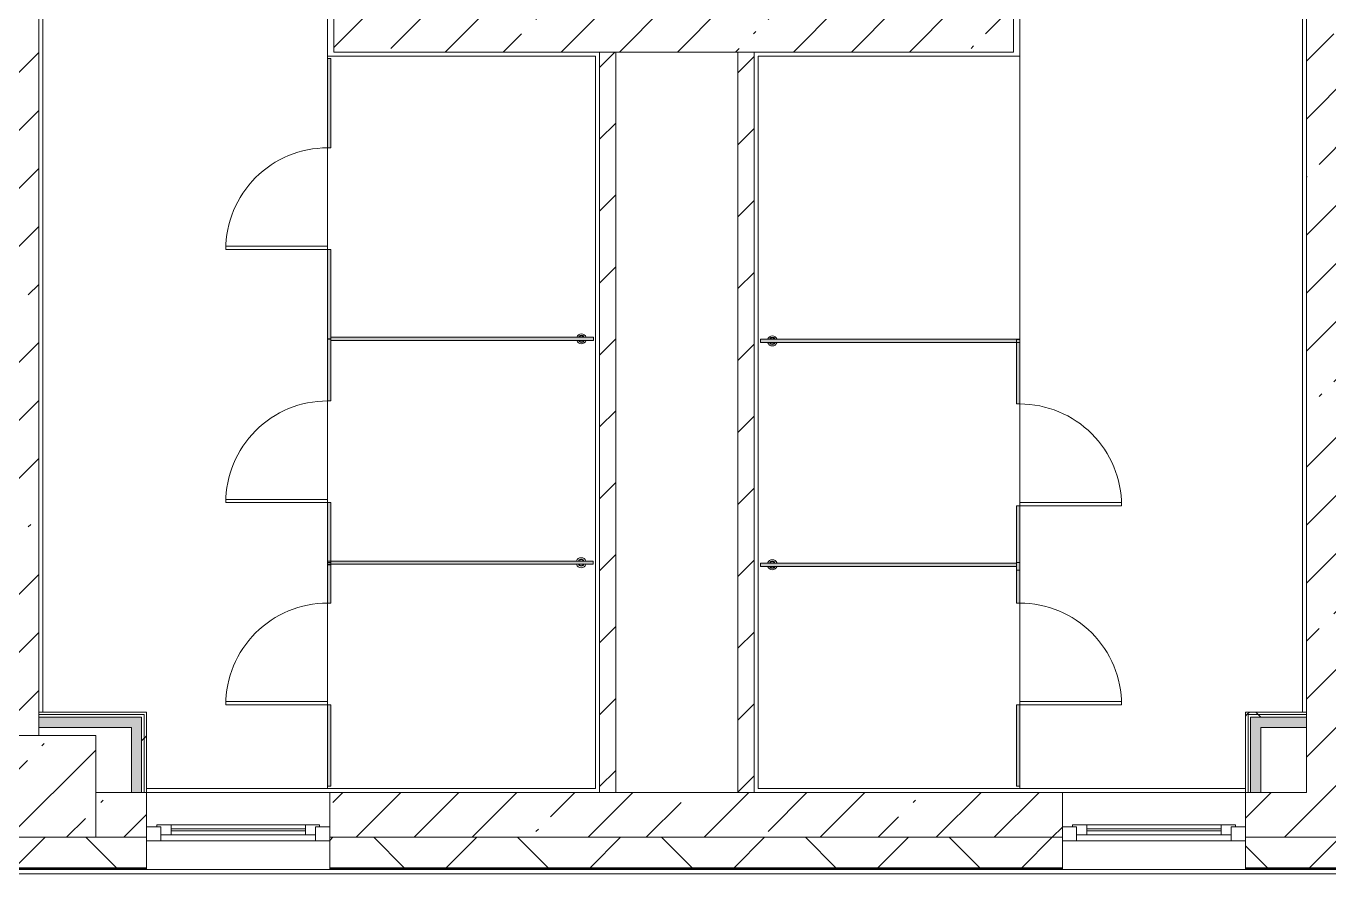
# Model space of a CAD drawing. Header units: millimetres. Extents: x 81459 to 274965, y -8553 to 29000.
# Drawn here: x 213327 to 219729, y -280 to 3888 of the extents above; entities that cross this region are included whole.
import ezdxf

# ---------------------------------------------------------------- set-up
doc = ezdxf.new("R2010")
doc.units = ezdxf.units.MM
for name, color, linetype, lineweight in [('A-DOOR-8', 7, 'Continuous', 5), ('A-GENM', 7, 'Continuous', 5), ('A-GLAZ-3', 7, 'Continuous', 5), ('A-WALL', 7, 'Continuous', 9), ('A-WALL-4', 7, 'Continuous', 5), ('I-WALL-3', 7, 'Continuous', 5), ('S-COLS-1', 7, 'Continuous', 5)]:
    doc.layers.add(name, color=color, linetype=linetype, lineweight=lineweight)
for name, color, linetype, lineweight, true_color in [('A-FLOR-2', 7, 'Continuous', 5, 0xaaaaaa), ('A-GENM-2', 7, 'Continuous', 5, 0xe2ddcd), ('I-WALL-1', 7, 'Continuous', 5, 0xe7e7e7), ('I-WALL-2', 7, 'Continuous', 9, 0xe7e7e7)]:
    doc.layers.add(name, color=color, linetype=linetype, lineweight=lineweight, true_color=true_color)
pattern_1 = [(45, (147759.1, 0), (-285.1231, 285.1231), []), (45, (148044.2, 0), (-285.1231, 285.1231), [504.031, -100.806, 16.764, -84.042])]
pattern_2 = [(45, (147759.1, 0), (-176.7767, 176.7767), [])]
pattern_3 = [(45, (147759.1, 0), (-530.33, 530.33), []), (135, (147759.1, 0), (-530.33, -530.33), [])]

# ---------------------------------------------------------------- blocks, each defined once
blk = doc.blocks.new('BSC_Колонна _Прямоугольная - 500х500-V24-1_7_3_птичка')
at = {"layer": 'S-COLS-1'}
h = blk.add_hatch(dxfattribs=at)
h.set_pattern_fill('FP_47', color=256, style=0, pattern_type=2)
h.set_pattern_definition([(45, (-65660, -150), (-285.1231, 285.1231), []), (45, (-65374.88, -150), (-285.1231, 285.1231), [504.031, -100.806, 16.764, -84.042])])
h.paths.add_polyline_path([(209, -250), (250, -250), (250, 250), (-250, 250), (-250, -250)])
for p, q in [((250, 250), (-250, 250)), ((-250, 250), (-250, -250)), ((250, -250), (250, 250)), ((-250, -250), (250, -250))]:
    blk.add_line(p, q, dxfattribs=at)
blk = doc.blocks.new('120_Окно_СКБ_1Ст - 120_Окно_СКБ_1Ст 900х2500_h_-20664874-1_7_3_птичка')
at = {"layer": 'A-GLAZ-3'}
for p, q in [((-450, -127), (-450, -57)), ((-450, -57), (-380, -57)), ((450, -57), (-450, -57)), ((-380, -57), (-380, -127)), ((380, -127), (380, -57)), ((380, -57), (450, -57)), ((450, -57), (450, -127)), ((-380, -127), (-450, -127)), ((-450, -127), (-400, -127)), ((-380, -127), (-400, -127)), ((-400, -127), (-400, -137)), ((380, -87), (-380, -87)), ((-380, -87), (-380, -127)), ((-330, -137), (-330, -87)), ((-330, -107), (330, -107)), ((330, -117), (-330, -117)), ((330, -137), (330, -87)), ((380, -127), (380, -87)), ((450, -127), (380, -127)), ((400, -127), (380, -127)), ((400, -127), (450, -127)), ((400, -137), (400, -127)), ((-400, -137), (400, -137)), ((400, -137), (-400, -137))]:
    blk.add_line(p, q, dxfattribs=at)
blk = doc.blocks.new('131_Сантехническая перегородка_Дверь_ поз_4 - СД-1-30830986-1_7_3_птичка')
at = {"layer": 'A-GENM-2'}
for points in [[(-190, -8), (250, -8), (250, 8), (-190, 8)], [(750, -8), (1190, -8), (1190, 8), (750, 8)]]:
    blk.add_hatch(color=256, dxfattribs=at).paths.add_polyline_path(points)
at = {"layer": 'A-DOOR-8'}
for p, q in [((266, 508), (250, 508)), ((250, 8), (250, 508)), ((266, 8), (266, 508)), ((266, 8), (250, 8))]:
    blk.add_line(p, q, dxfattribs=at)
blk.add_arc((250, 8), 500, 360, 90, dxfattribs=at)
at = {"layer": 'A-GENM'}
for p, q in [((250, 8), (-190, 8)), ((-190, 8), (-190, -8)), ((250, -8), (250, 8)), ((1190, 8), (750, 8)), ((750, 8), (750, -8)), ((1190, -8), (1190, 8)), ((-190, -8), (250, -8)), ((750, -8), (1190, -8))]:
    blk.add_line(p, q, dxfattribs=at)
blk = doc.blocks.new('131_Сантехническая перегородка_Дверь - СД-1-29846662-1_7_3_птичка')
at = {"layer": 'A-GENM-2'}
for points in [[(0, 8), (0, -8), (317.3, -8), (317.3, 8), (197.1, 8)], [(817.3, -7.8), (817.3, -8), (1119.2, -7.8), (1119.2, 8), (817.3, 8)]]:
    blk.add_hatch(color=256, dxfattribs=at).paths.add_polyline_path(points)
at = {"layer": 'A-DOOR-8'}
for p, q in [((333.3, -8), (317.3, -8)), ((317.3, -8), (317.3, -508)), ((333.3, -8), (333.3, -508)), ((333.3, -508), (317.3, -508))]:
    blk.add_line(p, q, dxfattribs=at)
blk.add_arc((317.3, -8), 500, 270, 0, dxfattribs=at)
at = {"layer": 'A-GENM'}
for p, q in [((317.3, 8), (0, 8)), ((0, 8), (0, -8)), ((317.3, -8), (317.3, 8)), ((1134.7, 8), (817.3, 8)), ((817.3, 8), (817.3, -8)), ((1134.7, -8), (1134.7, 8)), ((0, -8), (317.3, -8)), ((817.3, -8), (1134.7, -8))]:
    blk.add_line(p, q, dxfattribs=at)
blk = doc.blocks.new('131_Сантехническая перегородка - СП-4-30850764-1_7_3_птичка')
at = {"layer": 'A-GENM-2'}
blk.add_hatch(color=256, dxfattribs=at).paths.add_polyline_path([(55.2, -8), (1330, -8), (1330, 8), (55.2, 8)])
at = {"layer": 'A-GENM'}
for p, q in [((1330, 8), (55.2, 8)), ((55.2, 8), (55.2, -8)), ((1330, -8), (1330, 8)), ((55.2, -8), (1330, -8))]:
    blk.add_line(p, q, dxfattribs=at)
at = {"layer": 'A-GENM', "flags": 128}
for points in [[(126.7, 8), (126.3, 8.5), (126, 9), (125.6, 9.5), (125.2, 9.9), (124.8, 10.4), (124.4, 10.8), (123.9, 11.2), (123.5, 11.6), (123, 12), (122.5, 12.3), (122, 12.7), (121.5, 13), (121, 13.3), (120.5, 13.6), (119.9, 13.8), (119.4, 14), (118.8, 14.3), (118.2, 14.4), (117.6, 14.6), (117, 14.7), (116.5, 14.9), (115.9, 14.9), (115.3, 15), (114.7, 15.1), (114.1, 15.1), (113.5, 15.1), (112.8, 15), (112.2, 15), (111.7, 14.9), (111.1, 14.8), (110.5, 14.7), (109.9, 14.5), (109.3, 14.4), (108.7, 14.2), (108.2, 13.9), (107.6, 13.7), (107.1, 13.4), (106.5, 13.2), (106, 12.9), (105.5, 12.5), (105, 12.2), (104.5, 11.8), (104.1, 11.4), (103.6, 11), (103.2, 10.6), (102.8, 10.2), (102.4, 9.7), (102, 9.3), (101.6, 8.8), (101.3, 8.3), (101.1, 8)], [(101.1, -8), (101.4, -8.5), (101.8, -9), (102.2, -9.5), (102.6, -9.9), (103, -10.4), (103.4, -10.8), (103.8, -11.2), (104.3, -11.6), (104.7, -12), (105.2, -12.3), (105.7, -12.7), (106.2, -13), (106.8, -13.3), (107.3, -13.6), (107.9, -13.8), (108.4, -14), (109, -14.3), (109.6, -14.4), (110.1, -14.6), (110.7, -14.7), (111.3, -14.9), (111.9, -14.9), (112.5, -15), (113.1, -15.1), (113.7, -15.1), (114.3, -15.1), (114.9, -15), (115.5, -15), (116.1, -14.9), (116.7, -14.8), (117.3, -14.7), (117.9, -14.5), (118.5, -14.4), (119, -14.2), (119.6, -13.9), (120.2, -13.7), (120.7, -13.4), (121.2, -13.2), (121.7, -12.9), (122.3, -12.5), (122.7, -12.2), (123.2, -11.8), (123.7, -11.4), (124.1, -11), (124.6, -10.6), (125, -10.2), (125.4, -9.7), (125.8, -9.3), (126.1, -8.8), (126.5, -8.3), (126.7, -8)]]:
    blk.add_lwpolyline(points, dxfattribs=at)
at = {"layer": 'A-GENM'}
for radius, start, end in [(24.6, 19.91127, 160.08873), (17.6, 45, 135), (17.6, 45, 135), (15.1, 45, 135), (24.6, 199.91127, 340.08873), (17.6, 225, 315), (17.6, 225, 315), (15.1, 225, 315)]:
    blk.add_arc((113.9, 0), radius, start, end, dxfattribs=at)
blk = doc.blocks.new('131_Сантехническая перегородка - СП-4-30850728-1_7_3_птичка')
at = {"layer": 'A-GENM-2'}
blk.add_hatch(color=256, dxfattribs=at).paths.add_polyline_path([(482.2, -8), (1330, -8), (1330, 8), (71.3, 8), (71.3, -8)])
at = {"layer": 'A-GENM'}
for p, q in [((1330, 8), (71.3, 8)), ((71.3, 8), (71.3, -8)), ((1330, -8), (1330, 8)), ((71.3, -8), (1330, -8))]:
    blk.add_line(p, q, dxfattribs=at)
at = {"layer": 'A-GENM', "flags": 128}
for points in [[(142.8, 8), (142.5, 8.5), (142.1, 9), (141.8, 9.5), (141.4, 9.9), (141, 10.4), (140.5, 10.8), (140.1, 11.2), (139.6, 11.6), (139.2, 12), (138.7, 12.3), (138.2, 12.7), (137.7, 13), (137.1, 13.3), (136.6, 13.6), (136.1, 13.8), (135.5, 14), (134.9, 14.3), (134.4, 14.4), (133.8, 14.6), (133.2, 14.7), (132.6, 14.9), (132, 14.9), (131.4, 15), (130.8, 15.1), (130.2, 15.1), (129.6, 15.1), (129, 15), (128.4, 15), (127.8, 14.9), (127.2, 14.8), (126.6, 14.7), (126, 14.5), (125.4, 14.4), (124.9, 14.2), (124.3, 13.9), (123.8, 13.7), (123.2, 13.4), (122.7, 13.2), (122.2, 12.9), (121.7, 12.5), (121.2, 12.2), (120.7, 11.8), (120.2, 11.4), (119.8, 11), (119.3, 10.6), (118.9, 10.2), (118.5, 9.7), (118.1, 9.3), (117.8, 8.8), (117.4, 8.3), (117.3, 8)], [(117.3, -8), (117.6, -8.5), (117.9, -9), (118.3, -9.5), (118.7, -9.9), (119.1, -10.4), (119.5, -10.8), (120, -11.2), (120.4, -11.6), (120.9, -12), (121.4, -12.3), (121.9, -12.7), (122.4, -13), (122.9, -13.3), (123.5, -13.6), (124, -13.8), (124.6, -14), (125.1, -14.3), (125.7, -14.4), (126.3, -14.6), (126.9, -14.7), (127.5, -14.9), (128.1, -14.9), (128.7, -15), (129.3, -15.1), (129.9, -15.1), (130.5, -15.1), (131.1, -15), (131.7, -15), (132.3, -14.9), (132.9, -14.8), (133.4, -14.7), (134, -14.5), (134.6, -14.4), (135.2, -14.2), (135.7, -13.9), (136.3, -13.7), (136.8, -13.4), (137.4, -13.2), (137.9, -12.9), (138.4, -12.5), (138.9, -12.2), (139.4, -11.8), (139.8, -11.4), (140.3, -11), (140.7, -10.6), (141.1, -10.2), (141.5, -9.7), (141.9, -9.3), (142.3, -8.8), (142.6, -8.3), (142.8, -8)]]:
    blk.add_lwpolyline(points, dxfattribs=at)
at = {"layer": 'A-GENM'}
for radius, start, end in [(24.6, 19.91127, 160.08873), (17.6, 45, 135), (17.6, 45, 135), (15.1, 45, 135), (24.6, 199.91127, 340.08873), (17.6, 225, 315), (17.6, 225, 315), (15.1, 225, 315)]:
    blk.add_arc((130, 0), radius, start, end, dxfattribs=at)
blk = doc.blocks.new('131_Сантехническая перегородка_Дверь - СД-1-30819167-1_7_3_птичка')
at = {"layer": 'A-GENM-2'}
for points in [[(0, 8), (2, 7.5), (18, 7.5), (18, -8), (305.2, -8), (305.2, 8)], [(805.2, -8), (1109, -8), (1109, 8), (805.2, 8)]]:
    blk.add_hatch(color=256, dxfattribs=at).paths.add_polyline_path(points)
at = {"layer": 'A-DOOR-8'}
for p, q in [((321.2, 508), (305.2, 508)), ((305.2, 8), (305.2, 508)), ((321.2, 8), (321.2, 508)), ((321.2, 8), (305.2, 8))]:
    blk.add_line(p, q, dxfattribs=at)
blk.add_arc((305.2, 8), 500, 360, 90, dxfattribs=at)
at = {"layer": 'A-GENM'}
for p, q in [((305.2, 8), (0, 8)), ((0, 8), (0, -8)), ((305.2, -8), (305.2, 8)), ((1110.4, 8), (805.2, 8)), ((805.2, 8), (805.2, -8)), ((1110.4, -8), (1110.4, 8)), ((0, -8), (305.2, -8)), ((805.2, -8), (1110.4, -8))]:
    blk.add_line(p, q, dxfattribs=at)
blk = doc.blocks.new('131_Сантехническая перегородка - СП-4-30819166-1_7_3_птичка')
at = {"layer": 'A-GENM-2'}
blk.add_hatch(color=256, dxfattribs=at).paths.add_polyline_path([(760.3, 8), (39.9, 8), (39.9, -8), (1330, -8), (1330, 8)])
at = {"layer": 'A-GENM'}
for p, q in [((1330, 8), (39.9, 8)), ((39.9, 8), (39.9, -8)), ((1330, -8), (1330, 8)), ((39.9, -8), (1330, -8))]:
    blk.add_line(p, q, dxfattribs=at)
at = {"layer": 'A-GENM', "flags": 128}
for points in [[(111.4, 8), (111, 8.5), (110.7, 9), (110.3, 9.5), (109.9, 9.9), (109.5, 10.4), (109.1, 10.8), (108.6, 11.2), (108.2, 11.6), (107.7, 12), (107.2, 12.3), (106.7, 12.7), (106.2, 13), (105.7, 13.3), (105.2, 13.6), (104.6, 13.8), (104, 14), (103.5, 14.3), (102.9, 14.4), (102.3, 14.6), (101.7, 14.7), (101.1, 14.9), (100.6, 14.9), (100, 15), (99.4, 15.1), (98.7, 15.1), (98.1, 15.1), (97.5, 15), (96.9, 15), (96.3, 14.9), (95.8, 14.8), (95.2, 14.7), (94.6, 14.5), (94, 14.4), (93.4, 14.2), (92.9, 13.9), (92.3, 13.7), (91.8, 13.4), (91.2, 13.2), (90.7, 12.9), (90.2, 12.5), (89.7, 12.2), (89.2, 11.8), (88.8, 11.4), (88.3, 11), (87.9, 10.6), (87.5, 10.2), (87.1, 9.7), (86.7, 9.3), (86.3, 8.8), (86, 8.3), (85.8, 8)], [(85.8, -8), (86.1, -8.5), (86.5, -9), (86.9, -9.5), (87.2, -9.9), (87.6, -10.4), (88.1, -10.8), (88.5, -11.2), (89, -11.6), (89.4, -12), (89.9, -12.3), (90.4, -12.7), (90.9, -13), (91.5, -13.3), (92, -13.6), (92.6, -13.8), (93.1, -14), (93.7, -14.3), (94.3, -14.4), (94.8, -14.6), (95.4, -14.7), (96, -14.9), (96.6, -14.9), (97.2, -15), (97.8, -15.1), (98.4, -15.1), (99, -15.1), (99.6, -15), (100.2, -15), (100.8, -14.9), (101.4, -14.8), (102, -14.7), (102.6, -14.5), (103.2, -14.4), (103.7, -14.2), (104.3, -13.9), (104.8, -13.7), (105.4, -13.4), (105.9, -13.2), (106.4, -12.9), (106.9, -12.5), (107.4, -12.2), (107.9, -11.8), (108.4, -11.4), (108.8, -11), (109.3, -10.6), (109.7, -10.2), (110.1, -9.7), (110.5, -9.3), (110.8, -8.8), (111.2, -8.3), (111.4, -8)]]:
    blk.add_lwpolyline(points, dxfattribs=at)
at = {"layer": 'A-GENM'}
for radius, start, end in [(24.6, 19.91127, 160.08873), (17.6, 45, 135), (17.6, 45, 135), (15.1, 45, 135), (24.6, 199.91127, 340.08873), (17.6, 225, 315), (17.6, 225, 315), (15.1, 225, 315)]:
    blk.add_arc((98.6, 0), radius, start, end, dxfattribs=at)
blk = doc.blocks.new('131_Сантехническая перегородка - СП-4-29831414-1_7_3_птичка')
at = {"layer": 'A-GENM-2'}
blk.add_hatch(color=256, dxfattribs=at).paths.add_polyline_path([(651.6, 8), (25.5, 8), (25.5, -8), (1330, -8), (1330, 8)])
at = {"layer": 'A-GENM'}
for p, q in [((1330, 8), (25.5, 8)), ((25.5, 8), (25.5, -8)), ((1330, -8), (1330, 8)), ((25.5, -8), (1330, -8))]:
    blk.add_line(p, q, dxfattribs=at)
at = {"layer": 'A-GENM', "flags": 128}
for points in [[(97, 8), (96.7, 8.5), (96.3, 9), (95.9, 9.5), (95.5, 9.9), (95.1, 10.4), (94.7, 10.8), (94.3, 11.2), (93.8, 11.6), (93.3, 12), (92.9, 12.3), (92.4, 12.7), (91.8, 13), (91.3, 13.3), (90.8, 13.6), (90.2, 13.8), (89.7, 14), (89.1, 14.3), (88.5, 14.4), (88, 14.6), (87.4, 14.7), (86.8, 14.9), (86.2, 14.9), (85.6, 15), (85, 15.1), (84.4, 15.1), (83.8, 15.1), (83.2, 15), (82.6, 15), (82, 14.9), (81.4, 14.8), (80.8, 14.7), (80.2, 14.5), (79.6, 14.4), (79.1, 14.2), (78.5, 13.9), (77.9, 13.7), (77.4, 13.4), (76.9, 13.2), (76.4, 12.9), (75.8, 12.5), (75.3, 12.2), (74.9, 11.8), (74.4, 11.4), (74, 11), (73.5, 10.6), (73.1, 10.2), (72.7, 9.7), (72.3, 9.3), (72, 8.8), (71.6, 8.3), (71.4, 8)], [(71.4, -8), (71.8, -8.5), (72.1, -9), (72.5, -9.5), (72.9, -9.9), (73.3, -10.4), (73.7, -10.8), (74.1, -11.2), (74.6, -11.6), (75.1, -12), (75.6, -12.3), (76.1, -12.7), (76.6, -13), (77.1, -13.3), (77.6, -13.6), (78.2, -13.8), (78.7, -14), (79.3, -14.3), (79.9, -14.4), (80.5, -14.6), (81.1, -14.7), (81.6, -14.9), (82.2, -14.9), (82.8, -15), (83.4, -15.1), (84, -15.1), (84.6, -15.1), (85.2, -15), (85.8, -15), (86.4, -14.9), (87, -14.8), (87.6, -14.7), (88.2, -14.5), (88.8, -14.4), (89.4, -14.2), (89.9, -13.9), (90.5, -13.7), (91, -13.4), (91.6, -13.2), (92.1, -12.9), (92.6, -12.5), (93.1, -12.2), (93.6, -11.8), (94, -11.4), (94.5, -11), (94.9, -10.6), (95.3, -10.2), (95.7, -9.7), (96.1, -9.3), (96.5, -8.8), (96.8, -8.3), (97, -8)]]:
    blk.add_lwpolyline(points, dxfattribs=at)
at = {"layer": 'A-GENM'}
for radius, start, end in [(24.6, 19.91127, 160.08873), (17.6, 45, 135), (17.6, 45, 135), (15.1, 45, 135), (24.6, 199.91127, 340.08873), (17.6, 225, 315), (17.6, 225, 315), (15.1, 225, 315)]:
    blk.add_arc((84.2, 0), radius, start, end, dxfattribs=at)
blk = doc.blocks.new('131_Сантехническая перегородка_Дверь_сдвиг_ - СД-1-30823593-1_7_3_птичка')
at = {"layer": 'A-GENM-2'}
for points in [[(0, -8), (400, -8), (400, 8), (0, 8)], [(900, 8), (900, -8), (1089, -8), (1089, 8)]]:
    blk.add_hatch(color=256, dxfattribs=at).paths.add_polyline_path(points)
at = {"layer": 'A-DOOR-8'}
for p, q in [((416, 508), (400, 508)), ((400, 8), (400, 508)), ((416, 8), (416, 508)), ((416, 8), (400, 8))]:
    blk.add_line(p, q, dxfattribs=at)
blk.add_arc((400, 8), 500, 360, 90, dxfattribs=at)
at = {"layer": 'A-GENM'}
for p, q in [((400, 8), (0, 8)), ((0, 8), (0, -8)), ((400, -8), (400, 8)), ((1100, 8), (900, 8)), ((900, 8), (900, -8)), ((1100, -8), (1100, 8)), ((0, -8), (400, -8)), ((900, -8), (1100, -8))]:
    blk.add_line(p, q, dxfattribs=at)
blk = doc.blocks.new('131_Сантехническая перегородка_Дверь_сдвиг_ - СД-1-30819161-1_7_3_птичка')
at = {"layer": 'A-GENM-2'}
for points in [[(0, -8), (400, -8), (400, 8), (0, 8)], [(900, 8), (900, -8), (1061.8, -8), (1061.8, 8)]]:
    blk.add_hatch(color=256, dxfattribs=at).paths.add_polyline_path(points)
at = {"layer": 'A-DOOR-8'}
for p, q in [((416, -8), (400, -8)), ((400, -8), (400, -508)), ((416, -8), (416, -508)), ((416, -508), (400, -508))]:
    blk.add_line(p, q, dxfattribs=at)
blk.add_arc((400, -8), 500, 270, 0, dxfattribs=at)
at = {"layer": 'A-GENM'}
for p, q in [((400, 8), (0, 8)), ((0, 8), (0, -8)), ((400, -8), (400, 8)), ((1100, 8), (900, 8)), ((900, 8), (900, -8)), ((1100, -8), (1100, 8)), ((0, -8), (400, -8)), ((900, -8), (1100, -8))]:
    blk.add_line(p, q, dxfattribs=at)

msp = doc.modelspace()

# ---------------------------------------------------------------- hatches: boundary and pattern name
at = {"layer": 'A-WALL-4'}
h = msp.add_hatch(dxfattribs=at)
h.set_pattern_fill('FP_53', color=256, style=0, pattern_type=2)
h.set_pattern_definition([(45, (147759.1, 0), (-353.5534, 353.5534), []), (135, (147759.1, 0), (-353.5534, -353.5534), [])])
h.paths.add_polyline_path([(223452.9, -250), (223459.1, -250), (223459.1, -100), (221739.1, -100), (221739.1, -250), (223451.2, -250)])
h.paths.add_polyline_path([(215487, -250), (218419.1, -250), (218419.1, -100), (214819.1, -100), (214819.1, -250)])
h.paths.add_polyline_path([(219995.2, -250), (220039.1, -250), (220039.1, -100), (219319.1, -101.8), (219319.1, -250), (219839.1, -250)])
h.paths.add_polyline_path([(209369.1, -250), (209369.1, -100), (208669.1, -100), (208669.1, -250), (208980.7, -250)])
h.paths.add_polyline_path([(211469.1, -250), (212019.1, -250), (212019.1, -100), (211469.1, -100), (211469.1, -121.3)])
h.paths.add_polyline_path([(207769.1, -250), (207769.1, -100), (207019.1, -100), (207019.1, -250)])
h.paths.add_polyline_path([(204919.1, -250), (204919.1, -100), (204169.1, -100), (204169.1, -250), (204333.3, -250)])
h.paths.add_polyline_path([(212919.1, -250), (213919.1, -250), (213919.1, -100), (212919.1, -100), (212919.1, -118)])
h.paths.add_polyline_path([(199630.6, -250), (201069.1, -250), (201069.1, -100), (199630.6, -100), (199630.6, -150.7)])
h.paths.add_polyline_path([(197530.6, -250), (197530.6, -100), (196819.1, -100), (196819.1, -250), (196897.5, -250)])
h.paths.add_polyline_path([(195919.1, -250), (195919.1, -100), (195169.1, -100), (195169.1, -250)])
h.paths.add_polyline_path([(192069.1, -250), (192069.1, -100), (190496.6, -100), (190496.6, -250), (191320.6, -250)])
h.paths.add_polyline_path([(188396.6, -250), (188396.6, -100), (187699.1, -100), (187699.1, -250)])
h.paths.add_polyline_path([(186799.1, -250), (186799.1, -100), (185749.1, -100), (185749.1, -250), (186673.3, -250)])
h.paths.add_polyline_path([(184849.1, -250), (184849.1, -100), (183729.1, -100), (183729.1, -250), (184814.3, -250)])
h.paths.add_polyline_path([(181629.1, -250), (181629.1, -100), (180769.1, -100), (180769.1, -250)])
h.paths.add_polyline_path([(177969.1, -250), (177969.1, -100), (176968.8, -100), (176968.8, -250), (177378.5, -250)])
h.paths.add_polyline_path([(176068.8, -250), (176068.8, -100), (175069.1, -100), (175069.1, -250)])
h.paths.add_polyline_path([(169369.1, -250), (170394.1, -250), (170394.1, -100), (169369.1, -100), (169369.1, -226)])
h.paths.add_polyline_path([(163369.1, -250), (163369.1, -100), (162619.1, -100), (162619.1, -250)])
h.paths.add_polyline_path([(174169.1, -250), (174169.1, -100), (173194.1, -100), (173194.1, -250), (173660.6, -250)])
h.paths.add_polyline_path([(164269.1, -250), (165019.1, -250), (165019.1, -100), (164269.1, -100), (164269.1, -238.7)])
h.paths.add_polyline_path([(167119.1, -250), (168469.1, -250), (168469.1, -100), (167119.1, -100), (167119.1, -231.6)])
h.paths.add_polyline_path([(148564.8, -250), (151489.1, -250), (151489.1, -100), (147499.1, -100), (147499.1, -250), (147869.1, -250)])
h.paths.add_polyline_path([(155419.1, -250), (156018.8, -250), (156018.8, -100), (154589.1, -100), (154589.1, -250), (155071.1, -250)])
h.paths.add_polyline_path([(159769.1, -250), (160519.1, -248), (160519.1, -100), (159769.1, -100), (159769.1, -249.9)])
h.paths.add_polyline_path([(157669.1, -250), (157669.1, -100), (156918.8, -100), (156918.8, -250), (156930.1, -250)])
at = {"layer": 'I-WALL-1'}
for points in [[(213844.1, 440.5), (213894.1, 440.5), (213894.1, 490.5), (213389.1, 490.5), (213389.1, 440.5), (213669.1, 440.5)], [(219344.1, 120), (219394.1, 120), (219394.1, 440.5), (219344.1, 440.5), (219344.1, 140)]]:
    msp.add_hatch(color=256, dxfattribs=at).paths.add_polyline_path(points)
at = {"layer": 'I-WALL-2'}
for points in [[(219599.1, 440.5), (219619.1, 440.5), (219618.3, 490.5), (219344.1, 490.5), (219344.1, 440.5), (219394.1, 440.5)], [(213894.1, 120), (213894.1, 440.5), (213844.1, 440.5), (213844.1, 120)]]:
    msp.add_hatch(color=256, dxfattribs=at).paths.add_polyline_path(points)
at = {"layer": 'I-WALL-3'}
h = msp.add_hatch(dxfattribs=at)
h.set_pattern_fill('FP_33', color=256, style=0, pattern_type=2)
h.set_pattern_definition(pattern_1)
h.paths.add_polyline_path([(219839.1, -100), (219839.1, 7900), (219619.1, 7900), (219619.1, -100)])
h = msp.add_hatch(dxfattribs=at)
h.set_pattern_fill('FP_33', color=256, style=0, pattern_type=2)
h.set_pattern_definition(pattern_1)
h.paths.add_polyline_path([(213389.1, 400), (213389.1, 7400), (213169.1, 7400), (213169.1, 400)])
h = msp.add_hatch(dxfattribs=at)
h.set_pattern_fill('FP_33', color=256, style=0, pattern_type=2)
h.set_pattern_definition(pattern_1)
h.paths.add_polyline_path([(215487, 3760), (218179.1, 3760), (218179.1, 3980), (214839.1, 3980), (214839.1, 3760), (215394.1, 3760)])
h = msp.add_hatch(dxfattribs=at)
h.set_pattern_fill('FP_75', color=256, style=0, pattern_type=2)
h.set_pattern_definition(pattern_2)
h.paths.add_polyline_path([(216224.1, 120), (216224.1, 3760), (216144.1, 3760), (216144.1, 120)])
h = msp.add_hatch(dxfattribs=at)
h.set_pattern_fill('FP_75', color=256, style=0, pattern_type=2)
h.set_pattern_definition(pattern_2)
h.paths.add_polyline_path([(216904.1, 120), (216904.1, 3760), (216824.1, 3760), (216824.1, 120)])
h = msp.add_hatch(dxfattribs=at)
h.set_pattern_fill('FP_169', color=256, style=0, pattern_type=2)
h.set_pattern_definition(pattern_3)
h.paths.add_polyline_path([(219599.1, 503), (219619.1, 503), (219619.1, 515.5), (219319.1, 515.5), (219319.1, 503), (219394.1, 503)])
h = msp.add_hatch(dxfattribs=at)
h.set_pattern_fill('FP_169', color=256, style=0, pattern_type=2)
h.set_pattern_definition(pattern_3)
h.paths.add_polyline_path([(213906.6, 120), (213904.6, 490.5), (213894.1, 490.5), (213894.1, 120)])
h = msp.add_hatch(dxfattribs=at)
h.set_pattern_fill('FP_169', color=256, style=0, pattern_type=2)
h.set_pattern_definition(pattern_3)
h.paths.add_polyline_path([(213919.1, 120), (213919.1, 503), (213906.6, 503), (213906.6, 120)])
h = msp.add_hatch(dxfattribs=at)
h.set_pattern_fill('FP_169', color=256, style=0, pattern_type=2)
h.set_pattern_definition(pattern_3)
h.paths.add_polyline_path([(219331.6, 120), (219331.6, 503), (219319.1, 503), (219319.1, 120)])
h = msp.add_hatch(dxfattribs=at)
h.set_pattern_fill('FP_169', color=256, style=0, pattern_type=2)
h.set_pattern_definition(pattern_3)
h.paths.add_polyline_path([(219618.3, 490.5), (219619.1, 490.5), (219618.7, 503), (219331.6, 503), (219331.6, 490.5), (219599.1, 490.5)])
h = msp.add_hatch(dxfattribs=at)
h.set_pattern_fill('FP_33', color=256, style=0, pattern_type=2)
h.set_pattern_definition(pattern_1)
h.paths.add_polyline_path([(217346, -100), (218419.1, -100), (218419.1, 120), (214819.1, 120), (214819.1, -100), (215487, -100)])
h.paths.add_polyline_path([(213669.1, -100), (213919.1, -100), (213919.1, 120), (213669.1, 120), (213669.1, -48)])
h.paths.add_polyline_path([(219319.1, -100), (219619.1, -100), (219619.1, 120), (219319.1, 120), (219319.1, -13)])

# ---------------------------------------------------------------- linework, layer by layer
at = {"layer": 'A-FLOR-2'}
for p, q in [((214808.1, 7660), (214808.1, 3729)), ((218210.1, 2347.5), (218210.1, 7660)), ((219599.1, 515.6), (219599.1, 7660)), ((213409.1, 7380), (213409.1, 515.5)), ((216124.1, 3740), (214808.1, 3740)), ((216124.1, 140), (216124.1, 3740)), ((216924.1, 3740), (216924.1, 140)), ((218210.1, 3740), (216924.1, 3740)), ((214808.1, 2789), (214808.1, 3289)), ((214808.1, 1545.2), (214808.1, 2045.2)), ((218210.1, 2030.1), (218210.1, 1530.1)), ((214808.1, 551), (214808.1, 1051)), ((218210.1, 1051), (218210.1, 551)), ((219319.1, 515.6), (219599.1, 515.6)), ((213919.1, 140), (216124.1, 140)), ((214808.1, 140), (214808.1, 151)), ((216924.1, 140), (219319.1, 140)), ((218210.1, 151), (218210.1, 140))]:
    msp.add_line(p, q, dxfattribs=at)
at = {"layer": 'A-WALL'}
for p, q in [((216224.1, 3760), (216144.1, 3760)), ((216904.1, 3760), (216824.1, 3760)), ((219619.1, 440.5), (219619.1, 515.5)), ((213906.6, 503), (213389.1, 503)), ((213894.1, 490.5), (213389.1, 490.5)), ((213894.1, 490.5), (213894.1, 120)), ((213906.6, 503), (213906.6, 120)), ((219331.6, 503), (219331.6, 120)), ((219331.6, 503), (219619.1, 503)), ((219344.1, 490.5), (219344.1, 120)), ((219344.1, 490.5), (219619.1, 490.5)), ((216144.1, 120), (216224.1, 120)), ((216824.1, 120), (216904.1, 120)), ((213919.1, -100), (213669.1, -100)), ((218419.1, -100), (214819.1, -100)), ((219619.1, -100), (219319.1, -100)), ((212919.1, -250), (213919.1, -250)), ((212919.1, -253), (213919.1, -253)), ((214819.1, -250), (218419.1, -250)), ((214819.1, -253), (218419.1, -253)), ((219319.1, -250), (220039.1, -250)), ((219319.1, -253), (220039.1, -253))]:
    msp.add_line(p, q, dxfattribs=at)
at = {"layer": 'A-WALL-4'}
for p, q in [((213919.1, -258), (213919.1, -100)), ((214819.1, -100), (214819.1, -258)), ((218419.1, -258), (218419.1, -100)), ((219319.1, -100), (219319.1, -258)), ((219839.1, -100), (219619.1, -100)), ((220039.1, -280), (147469.1, -280)), ((212019.1, -258), (220039.1, -258))]:
    msp.add_line(p, q, dxfattribs=at)
at = {"layer": 'I-WALL-3'}
for p, q in [((219619.1, 7900), (219619.1, 515.5)), ((214839.1, 7680), (214839.1, 3760)), ((218179.1, 3760), (218179.1, 7680)), ((213389.1, 400), (213389.1, 7400)), ((214839.1, 3760), (216144.1, 3760)), ((216144.1, 3760), (216144.1, 120)), ((216224.1, 3760), (216824.1, 3760)), ((216224.1, 120), (216224.1, 3760)), ((216824.1, 3760), (216824.1, 120)), ((216904.1, 3760), (218179.1, 3760)), ((216904.1, 120), (216904.1, 3760)), ((213919.1, 515.5), (213389.1, 515.5)), ((213919.1, -100), (213919.1, 515.5)), ((219319.1, 515.5), (219319.1, -100)), ((219619.1, 515.5), (219319.1, 515.5)), ((213389.1, 440.5), (213844.1, 440.5)), ((213844.1, 440.5), (213844.1, 120)), ((219394.1, 120), (219394.1, 440.5)), ((219394.1, 440.5), (219619.1, 440.5)), ((219619.1, 440.5), (219619.1, 120)), ((216144.1, 120), (213669.1, 120)), ((214819.1, 120), (214819.1, -100)), ((216824.1, 120), (216224.1, 120)), ((219619.1, 120), (216904.1, 120)), ((218419.1, -100), (218419.1, 120))]:
    msp.add_line(p, q, dxfattribs=at)

# ---------------------------------------------------------------- block references
at = {"layer": 'A-GENM'}
for name, p, rotation in [('131_Сантехническая перегородка_Дверь_ поз_4 - СД-1-30830986-1_7_3_птичка', (214816.1, 2539), 89.99999999997657), ('131_Сантехническая перегородка - СП-4-30819166-1_7_3_птичка', (216154.4, 2350), 180), ('131_Сантехническая перегородка_Дверь - СД-1-30819167-1_7_3_птичка', (214816.1, 1240), 89.99999999997657), ('131_Сантехническая перегородка_Дверь - СД-1-29846662-1_7_3_птичка', (218202.1, 1212.8), 90.00000000002345), ('131_Сантехническая перегородка_Дверь_сдвиг_ - СД-1-30823593-1_7_3_птичка', (214816.1, 151), 89.99999999997657), ('131_Сантехническая перегородка - СП-4-29831414-1_7_3_птичка', (216138.6, 1250), 180), ('131_Сантехническая перегородка_Дверь_сдвиг_ - СД-1-30819161-1_7_3_птичка', (218202.1, 151), 90.00000000002345)]:
    msp.add_blockref(name, p, dxfattribs=dict(at, rotation=rotation))
for name, p in [('131_Сантехническая перегородка - СП-4-30850764-1_7_3_птичка', (216879.9, 2340)), ('131_Сантехническая перегородка - СП-4-30850728-1_7_3_птичка', (216863.8, 1240))]:
    msp.add_blockref(name, p, dxfattribs=at)
at = {"layer": 'A-GLAZ-3', "rotation": 180}
for p in [(214369.1, -175), (218869.1, -175)]:
    msp.add_blockref('120_Окно_СКБ_1Ст - 120_Окно_СКБ_1Ст 900х2500_h_-20664874-1_7_3_птичка', p, dxfattribs=at)
at = {"layer": 'S-COLS-1'}
msp.add_blockref('BSC_Колонна _Прямоугольная - 500х500-V24-1_7_3_птичка', (213419.1, 150), dxfattribs=at)

doc.saveas('drawing.dxf')
